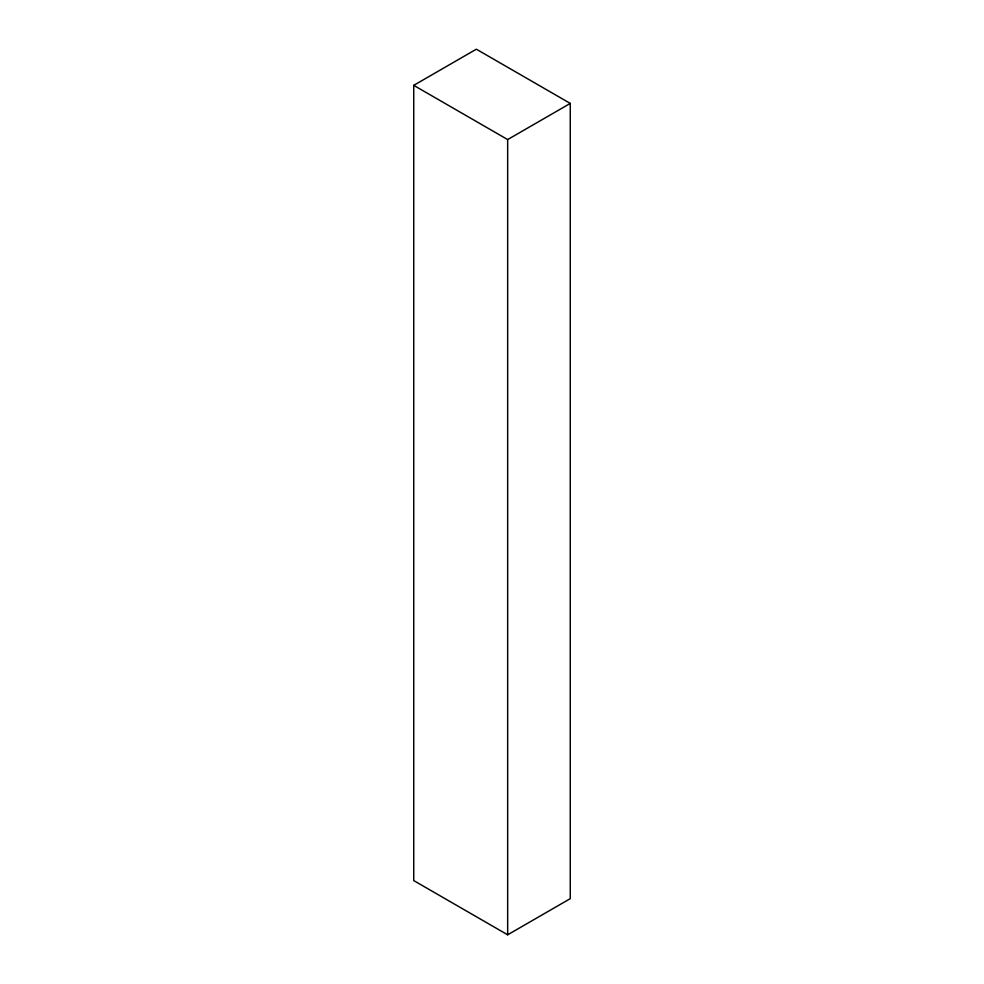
<?xml version="1.0" encoding="UTF-8"?>
<svg xmlns="http://www.w3.org/2000/svg" width="984" height="984" viewBox="0 0 984 984"><rect width="100%" height="100%" fill="white"/><g stroke="black" fill="none" stroke-linecap="round" stroke-linejoin="round"><path stroke-width="1.48" d="M413.735 85.35L476.342 49.2L570.265 103.418L570.265 898.65L507.658 934.8L413.735 880.582L413.735 85.35L507.658 139.568L570.265 103.418M507.658 139.568L507.658 934.8"/></g></svg>
